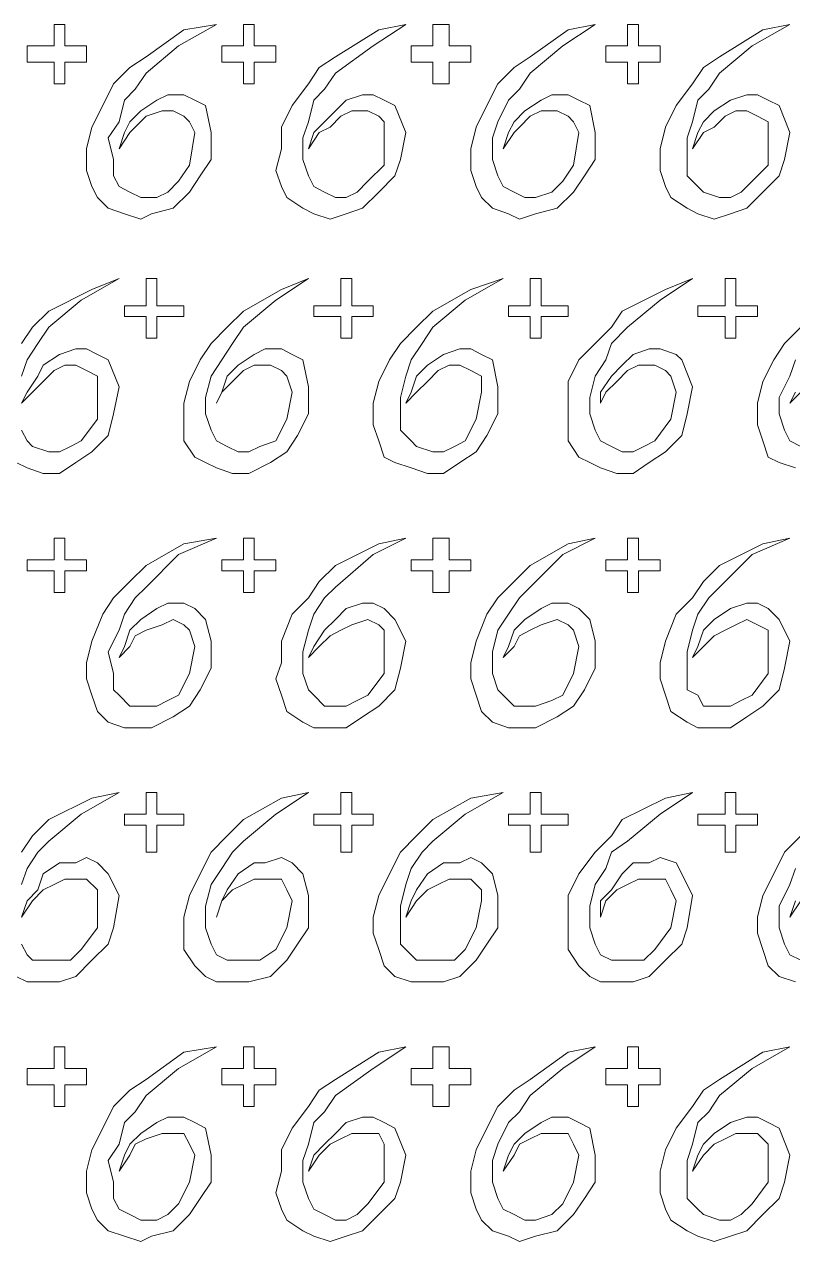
# Model space of a CAD drawing. Extents: x -66030 to 95157, y -13132 to 45879.
# Drawn here: x -4012 to -3457, y 27583 to 28462 of the extents above; entities that cross this region are included whole.
import ezdxf

# ---------------------------------------------------------------- set-up
doc = ezdxf.new("R2010")
doc.units = 0
doc.header["$LTSCALE"] = 100
doc.header["$MEASUREMENT"] = 0
doc.layers.get('0').update_dxf_attribs({"linetype": 'CONTINUOUS'})

msp = doc.modelspace()

# ---------------------------------------------------------------- linework, layer by layer
at = {"lineweight": 0}
for points in [[(-4010.07, 28446.12), (-4002.26, 28446.12), (-3990.54, 28446.12), (-3990.54, 28453.94), (-3990.54, 28461.75), (-3986.63, 28461.75), (-3982.73, 28461.75), (-3982.73, 28453.94), (-3982.73, 28446.12), (-3974.91, 28446.12), (-3967.1, 28446.12), (-3967.1, 28438.31), (-3967.1, 28434.41), (-3974.91, 28434.41), (-3982.73, 28434.41), (-3982.73, 28426.59), (-3982.73, 28418.78), (-3986.63, 28418.78), (-3990.54, 28418.78), (-3990.54, 28426.59), (-3990.54, 28434.41), (-4002.26, 28434.41), (-4010.07, 28434.41), (-4010.07, 28438.31), (-4010.07, 28446.12)], [(-3943.67, 28371.91), (-3935.85, 28383.63), (-3931.95, 28387.53), (-3924.14, 28395.35), (-3912.42, 28399.25), (-3904.61, 28399.25), (-3896.79, 28395.35), (-3892.89, 28391.44), (-3888.98, 28383.63), (-3892.89, 28360.19), (-3900.7, 28348.47), (-3908.51, 28340.66), (-3916.32, 28336.76), (-3928.04, 28336.76), (-3935.85, 28340.66), (-3943.67, 28344.57), (-3947.57, 28352.38), (-3947.57, 28364.1), (-3951.48, 28379.72), (-3943.67, 28391.44), (-3939.76, 28407.06), (-3931.95, 28414.88), (-3924.14, 28426.59), (-3900.7, 28446.12), (-3873.36, 28461.75), (-3896.79, 28457.84), (-3924.14, 28438.31), (-3935.85, 28430.5), (-3947.57, 28418.78), (-3955.38, 28403.16), (-3963.2, 28387.53), (-3967.1, 28371.91), (-3967.1, 28356.29), (-3963.2, 28344.57), (-3959.29, 28336.76), (-3951.48, 28328.94), (-3939.76, 28325.04), (-3928.04, 28321.13), (-3920.23, 28325.04), (-3904.61, 28328.94), (-3892.89, 28340.66), (-3885.08, 28352.38), (-3877.26, 28364.1), (-3877.26, 28383.63), (-3881.17, 28403.16), (-3888.98, 28407.06), (-3896.79, 28410.97), (-3908.51, 28410.97), (-3916.32, 28407.06), (-3928.04, 28399.25), (-3935.85, 28391.44), (-3939.76, 28383.63), (-3943.67, 28371.91)], [(-3869.45, 28446.12), (-3861.64, 28446.12), (-3853.83, 28446.12), (-3853.83, 28453.94), (-3853.83, 28461.75), (-3849.92, 28461.75), (-3846.02, 28461.75), (-3846.02, 28453.94), (-3846.02, 28446.12), (-3838.2, 28446.12), (-3830.39, 28446.12), (-3830.39, 28438.31), (-3830.39, 28434.41), (-3838.2, 28434.41), (-3846.02, 28434.41), (-3846.02, 28426.59), (-3846.02, 28418.78), (-3849.92, 28418.78), (-3853.83, 28418.78), (-3853.83, 28426.59), (-3853.83, 28434.41), (-3861.64, 28434.41), (-3869.45, 28434.41), (-3869.45, 28438.31), (-3869.45, 28446.12)], [(-3806.96, 28371.91), (-3799.15, 28383.63), (-3791.33, 28387.53), (-3783.52, 28395.35), (-3775.71, 28399.25), (-3763.99, 28399.25), (-3756.18, 28395.35), (-3752.27, 28391.44), (-3752.27, 28383.63), (-3752.27, 28360.19), (-3763.99, 28348.47), (-3771.8, 28340.66), (-3779.62, 28336.76), (-3787.43, 28336.76), (-3795.24, 28340.66), (-3803.05, 28344.57), (-3806.96, 28352.38), (-3810.86, 28364.1), (-3810.86, 28379.72), (-3806.96, 28391.44), (-3803.05, 28407.06), (-3795.24, 28414.88), (-3787.43, 28426.59), (-3760.09, 28446.12), (-3736.65, 28461.75), (-3756.18, 28457.84), (-3787.43, 28438.31), (-3799.15, 28430.5), (-3806.96, 28418.78), (-3818.68, 28403.16), (-3826.49, 28387.53), (-3826.49, 28371.91), (-3830.39, 28356.29), (-3826.49, 28344.57), (-3822.58, 28336.76), (-3810.86, 28328.94), (-3803.05, 28325.04), (-3791.33, 28321.13), (-3779.62, 28325.04), (-3767.9, 28328.94), (-3756.18, 28340.66), (-3744.46, 28352.38), (-3740.56, 28364.1), (-3736.65, 28383.63), (-3744.46, 28403.16), (-3752.27, 28407.06), (-3760.09, 28410.97), (-3767.9, 28410.97), (-3779.62, 28407.06), (-3787.43, 28399.25), (-3795.24, 28391.44), (-3803.05, 28383.63), (-3806.96, 28371.91)], [(-3732.74, 28446.12), (-3724.93, 28446.12), (-3717.12, 28446.12), (-3717.12, 28453.94), (-3717.12, 28461.75), (-3713.21, 28461.75), (-3705.4, 28461.75), (-3705.4, 28453.94), (-3705.4, 28446.12), (-3697.59, 28446.12), (-3689.78, 28446.12), (-3689.78, 28438.31), (-3689.78, 28434.41), (-3697.59, 28434.41), (-3705.4, 28434.41), (-3705.4, 28426.59), (-3705.4, 28418.78), (-3713.21, 28418.78), (-3717.12, 28418.78), (-3717.12, 28426.59), (-3717.12, 28434.41), (-3724.93, 28434.41), (-3732.74, 28434.41), (-3732.74, 28438.31), (-3732.74, 28446.12)], [(-3666.34, 28371.91), (-3658.53, 28383.63), (-3654.62, 28387.53), (-3646.81, 28395.35), (-3639, 28399.25), (-3627.28, 28399.25), (-3619.47, 28395.35), (-3615.56, 28391.44), (-3611.66, 28383.63), (-3615.56, 28360.19), (-3623.38, 28348.47), (-3631.19, 28340.66), (-3642.91, 28336.76), (-3650.72, 28336.76), (-3658.53, 28340.66), (-3666.34, 28344.57), (-3670.25, 28352.38), (-3674.15, 28364.1), (-3674.15, 28379.72), (-3670.25, 28391.44), (-3662.44, 28407.06), (-3654.62, 28414.88), (-3646.81, 28426.59), (-3623.38, 28446.12), (-3599.94, 28461.75), (-3619.47, 28457.84), (-3646.81, 28438.31), (-3658.53, 28430.5), (-3670.25, 28418.78), (-3678.06, 28403.16), (-3685.87, 28387.53), (-3689.78, 28371.91), (-3689.78, 28356.29), (-3685.87, 28344.57), (-3681.97, 28336.76), (-3674.15, 28328.94), (-3662.44, 28325.04), (-3654.62, 28321.13), (-3642.91, 28325.04), (-3627.28, 28328.94), (-3615.56, 28340.66), (-3607.75, 28352.38), (-3599.94, 28364.1), (-3599.94, 28383.63), (-3603.85, 28403.16), (-3611.66, 28407.06), (-3619.47, 28410.97), (-3631.19, 28410.97), (-3639, 28407.06), (-3650.72, 28399.25), (-3658.53, 28391.44), (-3662.44, 28383.63), (-3666.34, 28371.91)], [(-3592.13, 28446.12), (-3584.32, 28446.12), (-3576.51, 28446.12), (-3576.51, 28453.94), (-3576.51, 28461.75), (-3572.6, 28461.75), (-3568.69, 28461.75), (-3568.69, 28453.94), (-3568.69, 28446.12), (-3560.88, 28446.12), (-3553.07, 28446.12), (-3553.07, 28438.31), (-3553.07, 28434.41), (-3560.88, 28434.41), (-3568.69, 28434.41), (-3568.69, 28426.59), (-3568.69, 28418.78), (-3572.6, 28418.78), (-3576.51, 28418.78), (-3576.51, 28426.59), (-3576.51, 28434.41), (-3584.32, 28434.41), (-3592.13, 28434.41), (-3592.13, 28438.31), (-3592.13, 28446.12)], [(-3529.63, 28371.91), (-3521.82, 28383.63), (-3514.01, 28387.53), (-3506.2, 28395.35), (-3498.39, 28399.25), (-3490.57, 28399.25), (-3482.76, 28395.35), (-3474.95, 28391.44), (-3474.95, 28383.63), (-3474.95, 28360.19), (-3486.67, 28348.47), (-3494.48, 28340.66), (-3502.29, 28336.76), (-3510.1, 28336.76), (-3521.82, 28340.66), (-3525.73, 28344.57), (-3533.54, 28352.38), (-3533.54, 28364.1), (-3533.54, 28379.72), (-3529.63, 28391.44), (-3525.73, 28407.06), (-3517.92, 28414.88), (-3510.1, 28426.59), (-3486.67, 28446.12), (-3459.33, 28461.75), (-3478.86, 28457.84), (-3510.1, 28438.31), (-3521.82, 28430.5), (-3529.63, 28418.78), (-3541.35, 28403.16), (-3549.16, 28387.53), (-3553.07, 28371.91), (-3553.07, 28356.29), (-3549.16, 28344.57), (-3545.26, 28336.76), (-3533.54, 28328.94), (-3525.73, 28325.04), (-3514.01, 28321.13), (-3502.29, 28325.04), (-3490.57, 28328.94), (-3478.86, 28340.66), (-3467.14, 28352.38), (-3463.23, 28364.1), (-3459.33, 28383.63), (-3467.14, 28403.16), (-3474.95, 28407.06), (-3482.76, 28410.97), (-3490.57, 28410.97), (-3502.29, 28407.06), (-3514.01, 28399.25), (-3521.82, 28391.44), (-3525.73, 28383.63), (-3529.63, 28371.91)], [(-3939.76, 28258.64), (-3931.95, 28258.64), (-3924.14, 28258.64), (-3924.14, 28266.45), (-3924.14, 28278.17), (-3920.23, 28278.17), (-3916.32, 28278.17), (-3916.32, 28266.45), (-3916.32, 28258.64), (-3904.61, 28258.64), (-3896.79, 28258.64), (-3896.79, 28254.73), (-3896.79, 28250.83), (-3904.61, 28250.83), (-3916.32, 28250.83), (-3916.32, 28243.01), (-3916.32, 28235.2), (-3920.23, 28235.2), (-3924.14, 28235.2), (-3924.14, 28243.01), (-3924.14, 28250.83), (-3931.95, 28250.83), (-3939.76, 28250.83), (-3939.76, 28254.73), (-3939.76, 28258.64)], [(-3873.36, 28188.33), (-3869.45, 28196.14), (-3861.64, 28203.95), (-3853.83, 28211.77), (-3846.02, 28215.67), (-3834.3, 28215.67), (-3826.49, 28211.77), (-3822.58, 28207.86), (-3818.68, 28196.14), (-3822.58, 28176.61), (-3830.39, 28160.99), (-3842.11, 28157.08), (-3849.92, 28153.18), (-3857.73, 28153.18), (-3865.55, 28157.08), (-3873.36, 28160.99), (-3877.26, 28168.8), (-3881.17, 28180.52), (-3881.17, 28192.24), (-3877.26, 28207.86), (-3869.45, 28219.58), (-3861.64, 28231.3), (-3853.83, 28243.01), (-3830.39, 28262.54), (-3806.96, 28278.17), (-3826.49, 28270.36), (-3853.83, 28254.73), (-3865.55, 28243.01), (-3877.26, 28231.3), (-3885.08, 28219.58), (-3892.89, 28203.95), (-3896.79, 28188.33), (-3896.79, 28172.71), (-3896.79, 28160.99), (-3888.98, 28149.27), (-3881.17, 28145.36), (-3873.36, 28141.46), (-3861.64, 28137.55), (-3849.92, 28137.55), (-3834.3, 28145.36), (-3822.58, 28153.18), (-3814.77, 28164.89), (-3806.96, 28180.52), (-3806.96, 28200.05), (-3810.86, 28219.58), (-3818.68, 28223.48), (-3826.49, 28227.39), (-3838.2, 28227.39), (-3846.02, 28223.48), (-3857.73, 28215.67), (-3865.55, 28207.86), (-3869.45, 28196.14), (-3873.36, 28188.33)], [(-3803.05, 28258.64), (-3791.33, 28258.64), (-3783.52, 28258.64), (-3783.52, 28266.45), (-3783.52, 28278.17), (-3779.62, 28278.17), (-3775.71, 28278.17), (-3775.71, 28266.45), (-3775.71, 28258.64), (-3767.9, 28258.64), (-3760.09, 28258.64), (-3760.09, 28254.73), (-3760.09, 28250.83), (-3767.9, 28250.83), (-3775.71, 28250.83), (-3775.71, 28243.01), (-3775.71, 28235.2), (-3779.62, 28235.2), (-3783.52, 28235.2), (-3783.52, 28243.01), (-3783.52, 28250.83), (-3791.33, 28250.83), (-3803.05, 28250.83), (-3803.05, 28254.73), (-3803.05, 28258.64)], [(-3736.65, 28188.33), (-3728.84, 28196.14), (-3721.03, 28203.95), (-3713.21, 28211.77), (-3705.4, 28215.67), (-3697.59, 28215.67), (-3689.78, 28211.77), (-3681.97, 28207.86), (-3681.97, 28196.14), (-3685.87, 28176.61), (-3693.68, 28160.99), (-3701.5, 28157.08), (-3709.31, 28153.18), (-3717.12, 28153.18), (-3728.84, 28157.08), (-3732.74, 28160.99), (-3740.56, 28168.8), (-3740.56, 28180.52), (-3740.56, 28192.24), (-3736.65, 28207.86), (-3732.74, 28219.58), (-3724.93, 28231.3), (-3717.12, 28243.01), (-3693.68, 28262.54), (-3666.34, 28278.17), (-3689.78, 28270.36), (-3717.12, 28254.73), (-3728.84, 28243.01), (-3740.56, 28231.3), (-3748.37, 28219.58), (-3756.18, 28203.95), (-3760.09, 28188.33), (-3760.09, 28172.71), (-3756.18, 28160.99), (-3752.27, 28149.27), (-3744.46, 28145.36), (-3732.74, 28141.46), (-3721.03, 28137.55), (-3709.31, 28137.55), (-3697.59, 28145.36), (-3685.87, 28153.18), (-3678.06, 28164.89), (-3670.25, 28180.52), (-3670.25, 28200.05), (-3674.15, 28219.58), (-3681.97, 28223.48), (-3689.78, 28227.39), (-3697.59, 28227.39), (-3709.31, 28223.48), (-3721.03, 28215.67), (-3728.84, 28207.86), (-3732.74, 28196.14), (-3736.65, 28188.33)], [(-3662.44, 28258.64), (-3654.62, 28258.64), (-3646.81, 28258.64), (-3646.81, 28266.45), (-3646.81, 28278.17), (-3642.91, 28278.17), (-3639, 28278.17), (-3639, 28266.45), (-3639, 28258.64), (-3631.19, 28258.64), (-3619.47, 28258.64), (-3619.47, 28254.73), (-3619.47, 28250.83), (-3631.19, 28250.83), (-3639, 28250.83), (-3639, 28243.01), (-3639, 28235.2), (-3642.91, 28235.2), (-3646.81, 28235.2), (-3646.81, 28243.01), (-3646.81, 28250.83), (-3654.62, 28250.83), (-3662.44, 28250.83), (-3662.44, 28254.73), (-3662.44, 28258.64)], [(-3596.03, 28188.33), (-3592.13, 28196.14), (-3584.32, 28203.95), (-3576.51, 28211.77), (-3568.69, 28215.67), (-3556.98, 28215.67), (-3549.16, 28211.77), (-3545.26, 28207.86), (-3541.35, 28196.14), (-3545.26, 28176.61), (-3556.98, 28160.99), (-3564.79, 28157.08), (-3572.6, 28153.18), (-3580.41, 28153.18), (-3588.22, 28157.08), (-3596.03, 28160.99), (-3599.94, 28168.8), (-3603.85, 28180.52), (-3603.85, 28192.24), (-3599.94, 28207.86), (-3592.13, 28219.58), (-3588.22, 28231.3), (-3576.51, 28243.01), (-3553.07, 28262.54), (-3529.63, 28278.17), (-3549.16, 28270.36), (-3580.41, 28254.73), (-3588.22, 28243.01), (-3599.94, 28231.3), (-3611.66, 28219.58), (-3619.47, 28203.95), (-3619.47, 28188.33), (-3619.47, 28172.71), (-3619.47, 28160.99), (-3611.66, 28149.27), (-3603.85, 28145.36), (-3596.03, 28141.46), (-3584.32, 28137.55), (-3572.6, 28137.55), (-3560.88, 28145.36), (-3549.16, 28153.18), (-3537.45, 28164.89), (-3533.54, 28180.52), (-3529.63, 28200.05), (-3537.45, 28219.58), (-3541.35, 28223.48), (-3553.07, 28227.39), (-3560.88, 28227.39), (-3572.6, 28223.48), (-3580.41, 28215.67), (-3588.22, 28207.86), (-3596.03, 28196.14), (-3596.03, 28188.33)], [(-3525.73, 28258.64), (-3517.92, 28258.64), (-3506.2, 28258.64), (-3506.2, 28266.45), (-3506.2, 28278.17), (-3502.29, 28278.17), (-3498.39, 28278.17), (-3498.39, 28266.45), (-3498.39, 28258.64), (-3490.57, 28258.64), (-3482.76, 28258.64), (-3482.76, 28254.73), (-3482.76, 28250.83), (-3490.57, 28250.83), (-3498.39, 28250.83), (-3498.39, 28243.01), (-3498.39, 28235.2), (-3502.29, 28235.2), (-3506.2, 28235.2), (-3506.2, 28243.01), (-3506.2, 28250.83), (-3517.92, 28250.83), (-3525.73, 28250.83), (-3525.73, 28254.73), (-3525.73, 28258.64)], [(-4010.07, 28075.06), (-4002.26, 28075.06), (-3990.54, 28075.06), (-3990.54, 28082.87), (-3990.54, 28090.68), (-3986.63, 28090.68), (-3982.73, 28090.68), (-3982.73, 28082.87), (-3982.73, 28075.06), (-3974.91, 28075.06), (-3967.1, 28075.06), (-3967.1, 28071.15), (-3967.1, 28067.24), (-3974.91, 28067.24), (-3982.73, 28067.24), (-3982.73, 28059.43), (-3982.73, 28051.62), (-3986.63, 28051.62), (-3990.54, 28051.62), (-3990.54, 28059.43), (-3990.54, 28067.24), (-4002.26, 28067.24), (-4010.07, 28067.24), (-4010.07, 28071.15), (-4010.07, 28075.06)], [(-3943.67, 28004.75), (-3935.85, 28012.56), (-3931.95, 28020.37), (-3924.14, 28024.28), (-3912.42, 28028.19), (-3904.61, 28032.09), (-3896.79, 28028.19), (-3892.89, 28024.28), (-3888.98, 28012.56), (-3892.89, 27993.03), (-3900.7, 27977.41), (-3908.51, 27973.5), (-3916.32, 27969.6), (-3928.04, 27969.6), (-3935.85, 27969.6), (-3943.67, 27977.41), (-3947.57, 27981.31), (-3947.57, 27993.03), (-3951.48, 28008.66), (-3943.67, 28024.28), (-3939.76, 28036), (-3931.95, 28047.72), (-3924.14, 28055.53), (-3900.7, 28078.96), (-3873.36, 28090.68), (-3896.79, 28086.77), (-3924.14, 28071.15), (-3935.85, 28059.43), (-3947.57, 28047.72), (-3955.38, 28036), (-3963.2, 28016.47), (-3967.1, 28000.84), (-3967.1, 27989.13), (-3963.2, 27977.41), (-3959.29, 27965.69), (-3951.48, 27957.88), (-3939.76, 27953.97), (-3928.04, 27953.97), (-3920.23, 27953.97), (-3904.61, 27961.78), (-3892.89, 27969.6), (-3885.08, 27981.31), (-3877.26, 27996.94), (-3877.26, 28016.47), (-3881.17, 28032.09), (-3888.98, 28039.9), (-3896.79, 28043.81), (-3908.51, 28043.81), (-3916.32, 28039.9), (-3928.04, 28032.09), (-3935.85, 28024.28), (-3939.76, 28012.56), (-3943.67, 28004.75)], [(-3869.45, 28075.06), (-3861.64, 28075.06), (-3853.83, 28075.06), (-3853.83, 28082.87), (-3853.83, 28090.68), (-3849.92, 28090.68), (-3846.02, 28090.68), (-3846.02, 28082.87), (-3846.02, 28075.06), (-3838.2, 28075.06), (-3830.39, 28075.06), (-3830.39, 28071.15), (-3830.39, 28067.24), (-3838.2, 28067.24), (-3846.02, 28067.24), (-3846.02, 28059.43), (-3846.02, 28051.62), (-3849.92, 28051.62), (-3853.83, 28051.62), (-3853.83, 28059.43), (-3853.83, 28067.24), (-3861.64, 28067.24), (-3869.45, 28067.24), (-3869.45, 28071.15), (-3869.45, 28075.06)], [(-3806.96, 28004.75), (-3799.15, 28012.56), (-3791.33, 28020.37), (-3783.52, 28024.28), (-3775.71, 28028.19), (-3763.99, 28032.09), (-3756.18, 28028.19), (-3752.27, 28024.28), (-3752.27, 28012.56), (-3752.27, 27993.03), (-3763.99, 27977.41), (-3771.8, 27973.5), (-3779.62, 27969.6), (-3787.43, 27969.6), (-3795.24, 27969.6), (-3803.05, 27977.41), (-3806.96, 27981.31), (-3810.86, 27993.03), (-3810.86, 28008.66), (-3806.96, 28024.28), (-3803.05, 28036), (-3795.24, 28047.72), (-3787.43, 28055.53), (-3760.09, 28078.96), (-3736.65, 28090.68), (-3756.18, 28086.77), (-3787.43, 28071.15), (-3799.15, 28059.43), (-3806.96, 28047.72), (-3818.68, 28036), (-3826.49, 28016.47), (-3826.49, 28000.84), (-3830.39, 27989.13), (-3826.49, 27977.41), (-3822.58, 27965.69), (-3810.86, 27957.88), (-3803.05, 27953.97), (-3791.33, 27953.97), (-3779.62, 27953.97), (-3767.9, 27961.78), (-3756.18, 27969.6), (-3744.46, 27981.31), (-3740.56, 27996.94), (-3736.65, 28016.47), (-3744.46, 28032.09), (-3752.27, 28039.9), (-3760.09, 28043.81), (-3767.9, 28043.81), (-3779.62, 28039.9), (-3787.43, 28032.09), (-3795.24, 28024.28), (-3803.05, 28012.56), (-3806.96, 28004.75)], [(-3732.74, 28075.06), (-3724.93, 28075.06), (-3717.12, 28075.06), (-3717.12, 28082.87), (-3717.12, 28090.68), (-3713.21, 28090.68), (-3705.4, 28090.68), (-3705.4, 28082.87), (-3705.4, 28075.06), (-3697.59, 28075.06), (-3689.78, 28075.06), (-3689.78, 28071.15), (-3689.78, 28067.24), (-3697.59, 28067.24), (-3705.4, 28067.24), (-3705.4, 28059.43), (-3705.4, 28051.62), (-3713.21, 28051.62), (-3717.12, 28051.62), (-3717.12, 28059.43), (-3717.12, 28067.24), (-3724.93, 28067.24), (-3732.74, 28067.24), (-3732.74, 28071.15), (-3732.74, 28075.06)], [(-3666.34, 28004.75), (-3658.53, 28012.56), (-3654.62, 28020.37), (-3646.81, 28024.28), (-3639, 28028.19), (-3627.28, 28032.09), (-3619.47, 28028.19), (-3615.56, 28024.28), (-3611.66, 28012.56), (-3615.56, 27993.03), (-3623.38, 27977.41), (-3631.19, 27973.5), (-3642.91, 27969.6), (-3650.72, 27969.6), (-3658.53, 27969.6), (-3666.34, 27977.41), (-3670.25, 27981.31), (-3674.15, 27993.03), (-3674.15, 28008.66), (-3670.25, 28024.28), (-3662.44, 28036), (-3654.62, 28047.72), (-3646.81, 28055.53), (-3623.38, 28078.96), (-3599.94, 28090.68), (-3619.47, 28086.77), (-3646.81, 28071.15), (-3658.53, 28059.43), (-3670.25, 28047.72), (-3678.06, 28036), (-3685.87, 28016.47), (-3689.78, 28000.84), (-3689.78, 27989.13), (-3685.87, 27977.41), (-3681.97, 27965.69), (-3674.15, 27957.88), (-3662.44, 27953.97), (-3654.62, 27953.97), (-3642.91, 27953.97), (-3627.28, 27961.78), (-3615.56, 27969.6), (-3607.75, 27981.31), (-3599.94, 27996.94), (-3599.94, 28016.47), (-3603.85, 28032.09), (-3611.66, 28039.9), (-3619.47, 28043.81), (-3631.19, 28043.81), (-3639, 28039.9), (-3650.72, 28032.09), (-3658.53, 28024.28), (-3662.44, 28012.56), (-3666.34, 28004.75)], [(-3592.13, 28075.06), (-3584.32, 28075.06), (-3576.51, 28075.06), (-3576.51, 28082.87), (-3576.51, 28090.68), (-3572.6, 28090.68), (-3568.69, 28090.68), (-3568.69, 28082.87), (-3568.69, 28075.06), (-3560.88, 28075.06), (-3553.07, 28075.06), (-3553.07, 28071.15), (-3553.07, 28067.24), (-3560.88, 28067.24), (-3568.69, 28067.24), (-3568.69, 28059.43), (-3568.69, 28051.62), (-3572.6, 28051.62), (-3576.51, 28051.62), (-3576.51, 28059.43), (-3576.51, 28067.24), (-3584.32, 28067.24), (-3592.13, 28067.24), (-3592.13, 28071.15), (-3592.13, 28075.06)], [(-3529.63, 28004.75), (-3521.82, 28012.56), (-3514.01, 28020.37), (-3506.2, 28024.28), (-3498.39, 28028.19), (-3490.57, 28032.09), (-3482.76, 28028.19), (-3474.95, 28024.28), (-3474.95, 28012.56), (-3474.95, 27993.03), (-3486.67, 27977.41), (-3494.48, 27973.5), (-3502.29, 27969.6), (-3510.1, 27969.6), (-3521.82, 27969.6), (-3525.73, 27977.41), (-3533.54, 27981.31), (-3533.54, 27993.03), (-3533.54, 28008.66), (-3529.63, 28024.28), (-3525.73, 28036), (-3517.92, 28047.72), (-3510.1, 28055.53), (-3486.67, 28078.96), (-3459.33, 28090.68), (-3478.86, 28086.77), (-3510.1, 28071.15), (-3521.82, 28059.43), (-3529.63, 28047.72), (-3541.35, 28036), (-3549.16, 28016.47), (-3553.07, 28000.84), (-3553.07, 27989.13), (-3549.16, 27977.41), (-3545.26, 27965.69), (-3533.54, 27957.88), (-3525.73, 27953.97), (-3514.01, 27953.97), (-3502.29, 27953.97), (-3490.57, 27961.78), (-3478.86, 27969.6), (-3467.14, 27981.31), (-3463.23, 27996.94), (-3459.33, 28016.47), (-3467.14, 28032.09), (-3474.95, 28039.9), (-3482.76, 28043.81), (-3490.57, 28043.81), (-3502.29, 28039.9), (-3514.01, 28032.09), (-3521.82, 28024.28), (-3525.73, 28012.56), (-3529.63, 28004.75)], [(-3939.76, 27891.48), (-3931.95, 27891.48), (-3924.14, 27891.48), (-3924.14, 27899.29), (-3924.14, 27907.1), (-3920.23, 27907.1), (-3916.32, 27907.1), (-3916.32, 27899.29), (-3916.32, 27891.48), (-3904.61, 27891.48), (-3896.79, 27891.48), (-3896.79, 27887.57), (-3896.79, 27883.66), (-3904.61, 27883.66), (-3916.32, 27883.66), (-3916.32, 27875.85), (-3916.32, 27864.13), (-3920.23, 27864.13), (-3924.14, 27864.13), (-3924.14, 27875.85), (-3924.14, 27883.66), (-3931.95, 27883.66), (-3939.76, 27883.66), (-3939.76, 27887.57), (-3939.76, 27891.48)], [(-3873.36, 27817.26), (-3869.45, 27828.98), (-3861.64, 27836.79), (-3853.83, 27840.7), (-3846.02, 27844.6), (-3834.3, 27844.6), (-3826.49, 27844.6), (-3822.58, 27836.79), (-3818.68, 27828.98), (-3822.58, 27809.45), (-3830.39, 27793.83), (-3842.11, 27786.02), (-3849.92, 27786.02), (-3857.73, 27786.02), (-3865.55, 27786.02), (-3873.36, 27789.92), (-3877.26, 27797.73), (-3881.17, 27809.45), (-3881.17, 27825.08), (-3877.26, 27840.7), (-3869.45, 27852.42), (-3861.64, 27864.13), (-3853.83, 27871.95), (-3830.39, 27891.48), (-3806.96, 27907.1), (-3826.49, 27903.19), (-3853.83, 27887.57), (-3865.55, 27875.85), (-3877.26, 27864.13), (-3885.08, 27848.51), (-3892.89, 27832.89), (-3896.79, 27817.26), (-3896.79, 27805.55), (-3896.79, 27793.83), (-3888.98, 27782.11), (-3881.17, 27774.3), (-3873.36, 27770.39), (-3861.64, 27770.39), (-3849.92, 27770.39), (-3834.3, 27774.3), (-3822.58, 27786.02), (-3814.77, 27797.73), (-3806.96, 27809.45), (-3806.96, 27832.89), (-3810.86, 27848.51), (-3818.68, 27856.32), (-3826.49, 27860.23), (-3838.2, 27856.32), (-3846.02, 27856.32), (-3857.73, 27848.51), (-3865.55, 27836.79), (-3869.45, 27828.98), (-3873.36, 27817.26)], [(-3803.05, 27891.48), (-3791.33, 27891.48), (-3783.52, 27891.48), (-3783.52, 27899.29), (-3783.52, 27907.1), (-3779.62, 27907.1), (-3775.71, 27907.1), (-3775.71, 27899.29), (-3775.71, 27891.48), (-3767.9, 27891.48), (-3760.09, 27891.48), (-3760.09, 27887.57), (-3760.09, 27883.66), (-3767.9, 27883.66), (-3775.71, 27883.66), (-3775.71, 27875.85), (-3775.71, 27864.13), (-3779.62, 27864.13), (-3783.52, 27864.13), (-3783.52, 27875.85), (-3783.52, 27883.66), (-3791.33, 27883.66), (-3803.05, 27883.66), (-3803.05, 27887.57), (-3803.05, 27891.48)], [(-3736.65, 27817.26), (-3728.84, 27828.98), (-3721.03, 27836.79), (-3713.21, 27840.7), (-3705.4, 27844.6), (-3697.59, 27844.6), (-3689.78, 27844.6), (-3681.97, 27836.79), (-3681.97, 27828.98), (-3685.87, 27809.45), (-3693.68, 27793.83), (-3701.5, 27786.02), (-3709.31, 27786.02), (-3717.12, 27786.02), (-3728.84, 27786.02), (-3732.74, 27789.92), (-3740.56, 27797.73), (-3740.56, 27809.45), (-3740.56, 27825.08), (-3736.65, 27840.7), (-3732.74, 27852.42), (-3724.93, 27864.13), (-3717.12, 27871.95), (-3693.68, 27891.48), (-3666.34, 27907.1), (-3689.78, 27903.19), (-3717.12, 27887.57), (-3728.84, 27875.85), (-3740.56, 27864.13), (-3748.37, 27848.51), (-3756.18, 27832.89), (-3760.09, 27817.26), (-3760.09, 27805.55), (-3756.18, 27793.83), (-3752.27, 27782.11), (-3744.46, 27774.3), (-3732.74, 27770.39), (-3721.03, 27770.39), (-3709.31, 27770.39), (-3697.59, 27774.3), (-3685.87, 27786.02), (-3678.06, 27797.73), (-3670.25, 27809.45), (-3670.25, 27832.89), (-3674.15, 27848.51), (-3681.97, 27856.32), (-3689.78, 27860.23), (-3697.59, 27856.32), (-3709.31, 27856.32), (-3721.03, 27848.51), (-3728.84, 27836.79), (-3732.74, 27828.98), (-3736.65, 27817.26)], [(-3662.44, 27891.48), (-3654.62, 27891.48), (-3646.81, 27891.48), (-3646.81, 27899.29), (-3646.81, 27907.1), (-3642.91, 27907.1), (-3639, 27907.1), (-3639, 27899.29), (-3639, 27891.48), (-3631.19, 27891.48), (-3619.47, 27891.48), (-3619.47, 27887.57), (-3619.47, 27883.66), (-3631.19, 27883.66), (-3639, 27883.66), (-3639, 27875.85), (-3639, 27864.13), (-3642.91, 27864.13), (-3646.81, 27864.13), (-3646.81, 27875.85), (-3646.81, 27883.66), (-3654.62, 27883.66), (-3662.44, 27883.66), (-3662.44, 27887.57), (-3662.44, 27891.48)], [(-3596.03, 27817.26), (-3592.13, 27828.98), (-3584.32, 27836.79), (-3576.51, 27840.7), (-3568.69, 27844.6), (-3556.98, 27844.6), (-3549.16, 27844.6), (-3545.26, 27836.79), (-3541.35, 27828.98), (-3545.26, 27809.45), (-3556.98, 27793.83), (-3564.79, 27786.02), (-3572.6, 27786.02), (-3580.41, 27786.02), (-3588.22, 27786.02), (-3596.03, 27789.92), (-3599.94, 27797.73), (-3603.85, 27809.45), (-3603.85, 27825.08), (-3599.94, 27840.7), (-3592.13, 27852.42), (-3588.22, 27864.13), (-3576.51, 27871.95), (-3553.07, 27891.48), (-3529.63, 27907.1), (-3549.16, 27903.19), (-3580.41, 27887.57), (-3588.22, 27875.85), (-3599.94, 27864.13), (-3611.66, 27848.51), (-3619.47, 27832.89), (-3619.47, 27817.26), (-3619.47, 27805.55), (-3619.47, 27793.83), (-3611.66, 27782.11), (-3603.85, 27774.3), (-3596.03, 27770.39), (-3584.32, 27770.39), (-3572.6, 27770.39), (-3560.88, 27774.3), (-3549.16, 27786.02), (-3537.45, 27797.73), (-3533.54, 27809.45), (-3529.63, 27832.89), (-3537.45, 27848.51), (-3541.35, 27856.32), (-3553.07, 27860.23), (-3560.88, 27856.32), (-3572.6, 27856.32), (-3580.41, 27848.51), (-3588.22, 27836.79), (-3596.03, 27828.98), (-3596.03, 27817.26)], [(-3525.73, 27891.48), (-3517.92, 27891.48), (-3506.2, 27891.48), (-3506.2, 27899.29), (-3506.2, 27907.1), (-3502.29, 27907.1), (-3498.39, 27907.1), (-3498.39, 27899.29), (-3498.39, 27891.48), (-3490.57, 27891.48), (-3482.76, 27891.48), (-3482.76, 27887.57), (-3482.76, 27883.66), (-3490.57, 27883.66), (-3498.39, 27883.66), (-3498.39, 27875.85), (-3498.39, 27864.13), (-3502.29, 27864.13), (-3506.2, 27864.13), (-3506.2, 27875.85), (-3506.2, 27883.66), (-3517.92, 27883.66), (-3525.73, 27883.66), (-3525.73, 27887.57), (-3525.73, 27891.48)], [(-4010.07, 27707.9), (-4002.26, 27707.9), (-3990.54, 27707.9), (-3990.54, 27715.71), (-3990.54, 27723.52), (-3986.63, 27723.52), (-3982.73, 27723.52), (-3982.73, 27715.71), (-3982.73, 27707.9), (-3974.91, 27707.9), (-3967.1, 27707.9), (-3967.1, 27703.99), (-3967.1, 27696.18), (-3974.91, 27696.18), (-3982.73, 27696.18), (-3982.73, 27688.37), (-3982.73, 27680.55), (-3986.63, 27680.55), (-3990.54, 27680.55), (-3990.54, 27688.37), (-3990.54, 27696.18), (-4002.26, 27696.18), (-4010.07, 27696.18), (-4010.07, 27703.99), (-4010.07, 27707.9)], [(-3943.67, 27633.68), (-3935.85, 27645.4), (-3931.95, 27653.21), (-3924.14, 27657.12), (-3912.42, 27661.02), (-3904.61, 27661.02), (-3896.79, 27661.02), (-3892.89, 27653.21), (-3888.98, 27645.4), (-3892.89, 27625.87), (-3900.7, 27610.25), (-3908.51, 27602.43), (-3916.32, 27598.53), (-3928.04, 27598.53), (-3935.85, 27602.43), (-3943.67, 27606.34), (-3947.57, 27614.15), (-3947.57, 27625.87), (-3951.48, 27641.49), (-3943.67, 27653.21), (-3939.76, 27668.84), (-3931.95, 27676.65), (-3924.14, 27688.37), (-3900.7, 27707.9), (-3873.36, 27723.52), (-3896.79, 27719.61), (-3924.14, 27700.08), (-3935.85, 27692.27), (-3947.57, 27680.55), (-3955.38, 27664.93), (-3963.2, 27649.31), (-3967.1, 27633.68), (-3967.1, 27618.06), (-3963.2, 27606.34), (-3959.29, 27598.53), (-3951.48, 27590.72), (-3939.76, 27586.81), (-3928.04, 27582.91), (-3920.23, 27586.81), (-3904.61, 27590.72), (-3892.89, 27602.43), (-3885.08, 27614.15), (-3877.26, 27625.87), (-3877.26, 27645.4), (-3881.17, 27664.93), (-3888.98, 27668.84), (-3896.79, 27672.74), (-3908.51, 27672.74), (-3916.32, 27668.84), (-3928.04, 27661.02), (-3935.85, 27653.21), (-3939.76, 27645.4), (-3943.67, 27633.68)], [(-3869.45, 27707.9), (-3861.64, 27707.9), (-3853.83, 27707.9), (-3853.83, 27715.71), (-3853.83, 27723.52), (-3849.92, 27723.52), (-3846.02, 27723.52), (-3846.02, 27715.71), (-3846.02, 27707.9), (-3838.2, 27707.9), (-3830.39, 27707.9), (-3830.39, 27703.99), (-3830.39, 27696.18), (-3838.2, 27696.18), (-3846.02, 27696.18), (-3846.02, 27688.37), (-3846.02, 27680.55), (-3849.92, 27680.55), (-3853.83, 27680.55), (-3853.83, 27688.37), (-3853.83, 27696.18), (-3861.64, 27696.18), (-3869.45, 27696.18), (-3869.45, 27703.99), (-3869.45, 27707.9)], [(-3806.96, 27633.68), (-3799.15, 27645.4), (-3791.33, 27653.21), (-3783.52, 27657.12), (-3775.71, 27661.02), (-3763.99, 27661.02), (-3756.18, 27661.02), (-3752.27, 27653.21), (-3752.27, 27645.4), (-3752.27, 27625.87), (-3763.99, 27610.25), (-3771.8, 27602.43), (-3779.62, 27598.53), (-3787.43, 27598.53), (-3795.24, 27602.43), (-3803.05, 27606.34), (-3806.96, 27614.15), (-3810.86, 27625.87), (-3810.86, 27641.49), (-3806.96, 27653.21), (-3803.05, 27668.84), (-3795.24, 27676.65), (-3787.43, 27688.37), (-3760.09, 27707.9), (-3736.65, 27723.52), (-3756.18, 27719.61), (-3787.43, 27700.08), (-3799.15, 27692.27), (-3806.96, 27680.55), (-3818.68, 27664.93), (-3826.49, 27649.31), (-3826.49, 27633.68), (-3830.39, 27618.06), (-3826.49, 27606.34), (-3822.58, 27598.53), (-3810.86, 27590.72), (-3803.05, 27586.81), (-3791.33, 27582.91), (-3779.62, 27586.81), (-3767.9, 27590.72), (-3756.18, 27602.43), (-3744.46, 27614.15), (-3740.56, 27625.87), (-3736.65, 27645.4), (-3744.46, 27664.93), (-3752.27, 27668.84), (-3760.09, 27672.74), (-3767.9, 27672.74), (-3779.62, 27668.84), (-3787.43, 27661.02), (-3795.24, 27653.21), (-3803.05, 27645.4), (-3806.96, 27633.68)], [(-3732.74, 27707.9), (-3724.93, 27707.9), (-3717.12, 27707.9), (-3717.12, 27715.71), (-3717.12, 27723.52), (-3713.21, 27723.52), (-3705.4, 27723.52), (-3705.4, 27715.71), (-3705.4, 27707.9), (-3697.59, 27707.9), (-3689.78, 27707.9), (-3689.78, 27703.99), (-3689.78, 27696.18), (-3697.59, 27696.18), (-3705.4, 27696.18), (-3705.4, 27688.37), (-3705.4, 27680.55), (-3713.21, 27680.55), (-3717.12, 27680.55), (-3717.12, 27688.37), (-3717.12, 27696.18), (-3724.93, 27696.18), (-3732.74, 27696.18), (-3732.74, 27703.99), (-3732.74, 27707.9)], [(-3666.34, 27633.68), (-3658.53, 27645.4), (-3654.62, 27653.21), (-3646.81, 27657.12), (-3639, 27661.02), (-3627.28, 27661.02), (-3619.47, 27661.02), (-3615.56, 27653.21), (-3611.66, 27645.4), (-3615.56, 27625.87), (-3623.38, 27610.25), (-3631.19, 27602.43), (-3642.91, 27598.53), (-3650.72, 27598.53), (-3658.53, 27602.43), (-3666.34, 27606.34), (-3670.25, 27614.15), (-3674.15, 27625.87), (-3674.15, 27641.49), (-3670.25, 27653.21), (-3662.44, 27668.84), (-3654.62, 27676.65), (-3646.81, 27688.37), (-3623.38, 27707.9), (-3599.94, 27723.52), (-3619.47, 27719.61), (-3646.81, 27700.08), (-3658.53, 27692.27), (-3670.25, 27680.55), (-3678.06, 27664.93), (-3685.87, 27649.31), (-3689.78, 27633.68), (-3689.78, 27618.06), (-3685.87, 27606.34), (-3681.97, 27598.53), (-3674.15, 27590.72), (-3662.44, 27586.81), (-3654.62, 27582.91), (-3642.91, 27586.81), (-3627.28, 27590.72), (-3615.56, 27602.43), (-3607.75, 27614.15), (-3599.94, 27625.87), (-3599.94, 27645.4), (-3603.85, 27664.93), (-3611.66, 27668.84), (-3619.47, 27672.74), (-3631.19, 27672.74), (-3639, 27668.84), (-3650.72, 27661.02), (-3658.53, 27653.21), (-3662.44, 27645.4), (-3666.34, 27633.68)], [(-3592.13, 27707.9), (-3584.32, 27707.9), (-3576.51, 27707.9), (-3576.51, 27715.71), (-3576.51, 27723.52), (-3572.6, 27723.52), (-3568.69, 27723.52), (-3568.69, 27715.71), (-3568.69, 27707.9), (-3560.88, 27707.9), (-3553.07, 27707.9), (-3553.07, 27703.99), (-3553.07, 27696.18), (-3560.88, 27696.18), (-3568.69, 27696.18), (-3568.69, 27688.37), (-3568.69, 27680.55), (-3572.6, 27680.55), (-3576.51, 27680.55), (-3576.51, 27688.37), (-3576.51, 27696.18), (-3584.32, 27696.18), (-3592.13, 27696.18), (-3592.13, 27703.99), (-3592.13, 27707.9)], [(-3529.63, 27633.68), (-3521.82, 27645.4), (-3514.01, 27653.21), (-3506.2, 27657.12), (-3498.39, 27661.02), (-3490.57, 27661.02), (-3482.76, 27661.02), (-3474.95, 27653.21), (-3474.95, 27645.4), (-3474.95, 27625.87), (-3486.67, 27610.25), (-3494.48, 27602.43), (-3502.29, 27598.53), (-3510.1, 27598.53), (-3521.82, 27602.43), (-3525.73, 27606.34), (-3533.54, 27614.15), (-3533.54, 27625.87), (-3533.54, 27641.49), (-3529.63, 27653.21), (-3525.73, 27668.84), (-3517.92, 27676.65), (-3510.1, 27688.37), (-3486.67, 27707.9), (-3459.33, 27723.52), (-3478.86, 27719.61), (-3510.1, 27700.08), (-3521.82, 27692.27), (-3529.63, 27680.55), (-3541.35, 27664.93), (-3549.16, 27649.31), (-3553.07, 27633.68), (-3553.07, 27618.06), (-3549.16, 27606.34), (-3545.26, 27598.53), (-3533.54, 27590.72), (-3525.73, 27586.81), (-3514.01, 27582.91), (-3502.29, 27586.81), (-3490.57, 27590.72), (-3478.86, 27602.43), (-3467.14, 27614.15), (-3463.23, 27625.87), (-3459.33, 27645.4), (-3467.14, 27664.93), (-3474.95, 27668.84), (-3482.76, 27672.74), (-3490.57, 27672.74), (-3502.29, 27668.84), (-3514.01, 27661.02), (-3521.82, 27653.21), (-3525.73, 27645.4), (-3529.63, 27633.68)]]:
    msp.add_lwpolyline(points, close=True, dxfattribs=at)
for points in [[(-4013.97, 28207.86), (-4010.07, 28219.58), (-4002.26, 28231.3), (-3994.44, 28243.01), (-3971.01, 28262.54), (-3943.67, 28278.17), (-3963.2, 28270.36), (-3994.44, 28254.73), (-4006.16, 28243.01), (-4013.97, 28231.3)], [(-3451.51, 28243.01), (-3463.23, 28231.3), (-3471.04, 28219.58), (-3478.86, 28203.95), (-3482.76, 28188.33), (-3482.76, 28172.71), (-3478.86, 28160.99), (-3474.95, 28149.27), (-3467.14, 28145.36), (-3455.42, 28141.46)], [(-4017.88, 28145.36), (-4010.07, 28141.46), (-3998.35, 28137.55), (-3986.63, 28137.55), (-3974.91, 28145.36), (-3963.2, 28153.18), (-3951.48, 28164.89), (-3947.57, 28180.52), (-3943.67, 28200.05), (-3951.48, 28219.58), (-3959.29, 28223.48), (-3967.1, 28227.39), (-3974.91, 28227.39), (-3986.63, 28223.48), (-3998.35, 28215.67), (-4002.26, 28207.86), (-4010.07, 28196.14), (-4013.97, 28188.33)], [(-4013.97, 28188.33), (-4006.16, 28196.14), (-3998.35, 28203.95), (-3990.54, 28211.77), (-3982.73, 28215.67), (-3974.91, 28215.67), (-3967.1, 28211.77), (-3959.29, 28207.86), (-3959.29, 28196.14), (-3959.29, 28176.61), (-3971.01, 28160.99), (-3978.82, 28157.08), (-3986.63, 28153.18), (-3994.44, 28153.18), (-4006.16, 28157.08), (-4010.07, 28160.99), (-4013.97, 28168.8)], [(-3451.51, 28157.08), (-3459.33, 28160.99), (-3463.23, 28168.8), (-3467.14, 28180.52), (-3467.14, 28192.24), (-3459.33, 28207.86), (-3455.42, 28219.58)], [(-3455.42, 28196.14), (-3459.33, 28188.33), (-3459.33, 28188.33), (-3451.51, 28196.14)], [(-4013.97, 27840.7), (-4010.07, 27852.42), (-4002.26, 27864.13), (-3994.44, 27871.95), (-3971.01, 27891.48), (-3943.67, 27907.1), (-3963.2, 27903.19), (-3994.44, 27887.57), (-4006.16, 27875.85), (-4013.97, 27864.13)], [(-3451.51, 27875.85), (-3463.23, 27864.13), (-3471.04, 27848.51), (-3478.86, 27832.89), (-3482.76, 27817.26), (-3482.76, 27805.55), (-3478.86, 27793.83), (-3474.95, 27782.11), (-3467.14, 27774.3), (-3455.42, 27770.39)], [(-4017.88, 27774.3), (-4010.07, 27770.39), (-3998.35, 27770.39), (-3986.63, 27770.39), (-3974.91, 27774.3), (-3963.2, 27786.02), (-3951.48, 27797.73), (-3947.57, 27809.45), (-3943.67, 27832.89), (-3951.48, 27848.51), (-3959.29, 27856.32), (-3967.1, 27860.23), (-3974.91, 27856.32), (-3986.63, 27856.32), (-3998.35, 27848.51), (-4002.26, 27836.79), (-4010.07, 27828.98), (-4013.97, 27817.26)], [(-3451.51, 27786.02), (-3459.33, 27789.92), (-3463.23, 27797.73), (-3467.14, 27809.45), (-3467.14, 27825.08), (-3459.33, 27840.7), (-3455.42, 27852.42)], [(-4013.97, 27817.26), (-4006.16, 27828.98), (-3998.35, 27836.79), (-3990.54, 27840.7), (-3982.73, 27844.6), (-3974.91, 27844.6), (-3967.1, 27844.6), (-3959.29, 27836.79), (-3959.29, 27828.98), (-3959.29, 27809.45), (-3971.01, 27793.83), (-3978.82, 27786.02), (-3986.63, 27786.02), (-3994.44, 27786.02), (-4006.16, 27786.02), (-4010.07, 27789.92), (-4013.97, 27797.73)], [(-3455.42, 27828.98), (-3459.33, 27817.26), (-3459.33, 27817.26), (-3451.51, 27828.98)]]:
    msp.add_lwpolyline(points, dxfattribs=at)

doc.saveas('drawing.dxf')
